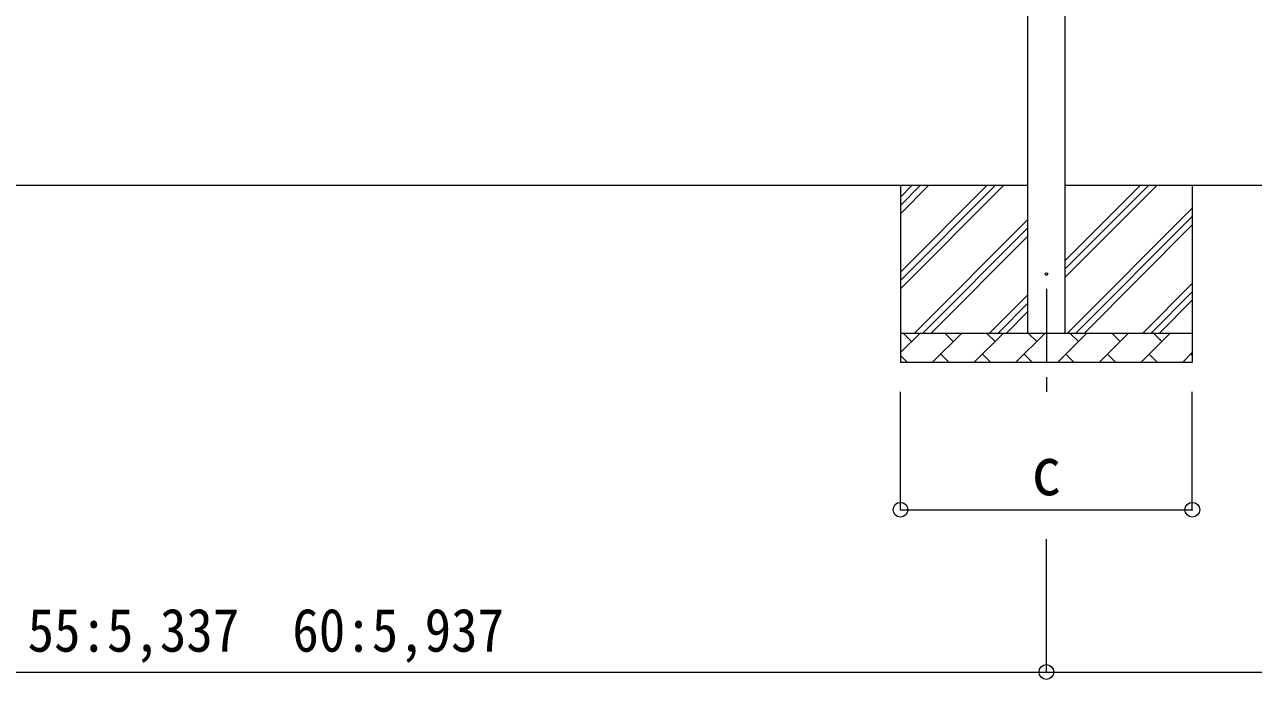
# Model space of a CAD drawing. Units: millimetres at full size, sheet at 1:50; details may follow other scales. Extents: x -14053 to 14053, y -9700 to 9700.
# Drawn here: x -9887 to -5719, y -3445 to -1226 of the extents above; entities that cross this region are included whole.
import ezdxf
from ezdxf.enums import TextEntityAlignment as Align

# ---------------------------------------------------------------- set-up
doc = ezdxf.new("R2010")
doc.units = ezdxf.units.MM
doc.header["$LTSCALE"] = 50
doc.header["$PDMODE"] = 32
doc.header["$PDSIZE"] = 50
doc.linetypes.add('CHAIN1', pattern=[8, 5, -1, 1, -1])
for name, color, linetype, lineweight in [('0-1_Defpoints', 7, 'CHAIN1', 9), ('0-2_TEXT1', 4, 'Continuous', 9), ('0-3_SHAPE', 7, 'Continuous', 9), ('0-8_TABLE1', 6, 'Continuous', 9)]:
    doc.layers.add(name, color=color, linetype=linetype, lineweight=lineweight)
doc.styles.add('ＭＳ ゴシック', font='')
doc.styles.get('ＭＳ ゴシック').set_extended_font_data('MS Gothic')

msp = doc.modelspace()

# ---------------------------------------------------------------- linework, layer by layer
at = {"layer": '0-1_Defpoints'}
msp.add_line((-6420.99, -2121.44), (-6420.99, -2470.44), dxfattribs=at)
at = {"layer": '0-2_TEXT1'}
for p, q in [((-6483.49, -2271.44), (-6483.49, 572.56)), ((-6358.49, 572.56), (-6358.49, -2271.44))]:
    msp.add_line(p, q, dxfattribs=at)
msp.add_circle((-6420.99, -2071.44), 4.5, dxfattribs=at)
at = {"layer": '0-3_SHAPE'}
for p, q in [((-6483.49, -1771.44), (-11694.99, -1771.44)), ((-6915.99, -1810.36), (-6877.06, -1771.44)), ((-6915.99, -1838.65), (-6848.78, -1771.44)), ((-6915.99, -1866.93), (-6820.5, -1771.44)), ((-6915.99, -2064.92), (-6622.51, -1771.44)), ((-6915.99, -2093.21), (-6594.22, -1771.44)), ((-6915.99, -2121.49), (-6565.94, -1771.44)), ((-6915.99, -1771.44), (-6915.99, -2371.44)), ((-6358.49, -2054.82), (-6075.1, -1771.44)), ((-6358.49, -2026.54), (-6103.39, -1771.44)), ((-6358.49, -2083.11), (-6046.82, -1771.44)), ((-1146.99, -1771.44), (-6358.49, -1771.44)), ((-5925.99, -1771.44), (-5925.99, -2371.44)), ((-6348.83, -2271.44), (-5925.99, -1848.6)), ((-6867.95, -2271.44), (-6483.49, -1886.98)), ((-6839.66, -2271.44), (-6483.49, -1915.27)), ((-6320.55, -2271.44), (-5925.99, -1876.88)), ((-6292.26, -2271.44), (-5925.99, -1905.17)), ((-6811.38, -2271.44), (-6483.49, -1943.55)), ((-6094.27, -2271.44), (-5925.99, -2103.16)), ((-6613.39, -2271.44), (-6483.49, -2141.54)), ((-6065.99, -2271.44), (-5925.99, -2131.44)), ((-6037.7, -2271.44), (-5925.99, -2159.73)), ((-6585.1, -2271.44), (-6483.49, -2169.82)), ((-6556.82, -2271.44), (-6483.49, -2198.11)), ((-6915.99, -2337.91), (-6849.52, -2271.44)), ((-6915.99, -2271.44), (-5925.99, -2271.44)), ((-6878.07, -2299.99), (-6906.62, -2271.44)), ((-6808.09, -2371.44), (-6708.09, -2271.44)), ((-6736.65, -2299.99), (-6765.2, -2271.44)), ((-6666.67, -2371.44), (-6566.67, -2271.44)), ((-6595.23, -2299.99), (-6623.78, -2271.44)), ((-6525.25, -2371.44), (-6425.25, -2271.44)), ((-6453.8, -2299.99), (-6482.36, -2271.44)), ((-6383.83, -2371.44), (-6283.83, -2271.44)), ((-6312.38, -2299.99), (-6340.94, -2271.44)), ((-6242.41, -2371.44), (-6142.41, -2271.44)), ((-6170.96, -2299.99), (-6199.52, -2271.44)), ((-6100.99, -2371.44), (-6000.99, -2271.44)), ((-6029.54, -2299.99), (-6058.09, -2271.44)), ((-6915.99, -2347.86), (-6892.41, -2371.44)), ((-5925.99, -2371.44), (-6915.99, -2371.44)), ((-6779.54, -2342.89), (-6750.99, -2371.44)), ((-6638.12, -2342.89), (-6609.57, -2371.44)), ((-6496.7, -2342.89), (-6468.14, -2371.44)), ((-6355.28, -2342.89), (-6326.72, -2371.44)), ((-6213.86, -2342.89), (-6185.3, -2371.44)), ((-6072.43, -2342.89), (-6043.88, -2371.44)), ((-5959.57, -2371.44), (-5925.99, -2337.86)), ((-5931.01, -2342.89), (-5925.99, -2347.91))]:
    msp.add_line(p, q, dxfattribs=at)
at = {"layer": '0-8_TABLE1'}
for p, q in [((-6915.99, -2870.44), (-6915.99, -2470.44)), ((-6420.99, -3420.44), (-6420.99, -2970.44)), ((-11757.49, -3420.44), (-6420.99, -3420.44)), ((-6420.99, -3420.44), (-1084.49, -3420.44))]:
    msp.add_line(p, q, dxfattribs=at)
msp.add_lwpolyline([(-6915.99, -2870.44), (-5925.99, -2870.44), (-5925.99, -2470.44)], dxfattribs=at)
for p in [(-6915.99, -2870.44), (-5925.99, -2870.44), (-6420.99, -3420.44)]:
    msp.add_point(p, dxfattribs=at)

# ---------------------------------------------------------------- texts
at = {"layer": '0-8_TABLE1', "color": 7, "style": 'ＭＳ ゴシック', "width": 0.9}
for s, height, p in [('c', 165, (-6470.99, -2870.44)), ('55:5,337\u300060:5,937', 146.6, (-9876.74, -3395.44))]:
    msp.add_text(s, height=height, dxfattribs=at).set_placement(p, align=Align.BOTTOM_LEFT)

doc.saveas('drawing.dxf')
